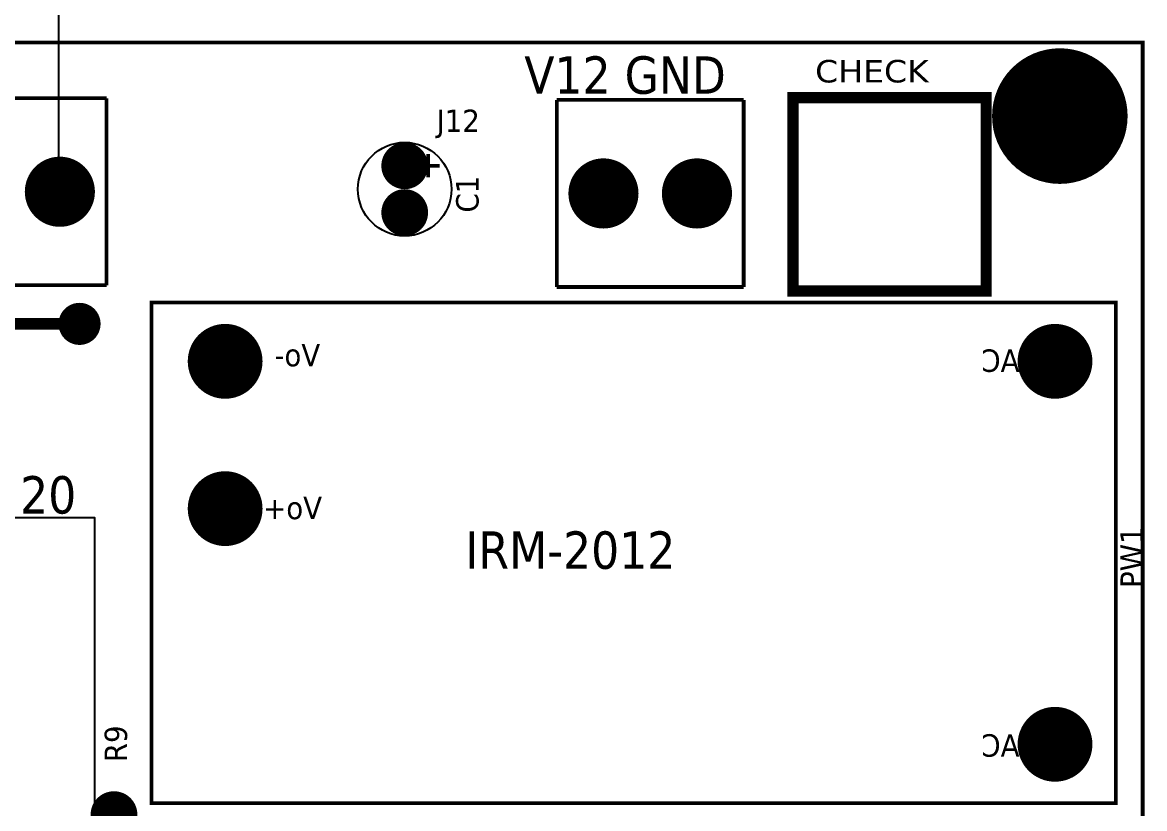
# Model space of a CAD drawing. Header units: millimetres. Extents: x 123.5 to 144.3, y 105.4 to 121.6.
# Drawn here: x 137.498 to 140.379, y 114.786 to 116.803 of the extents above; entities that cross this region are included whole.
import ezdxf

# ---------------------------------------------------------------- set-up
doc = ezdxf.new("R2010")
doc.units = ezdxf.units.MM
doc.layers.add('DESC', color=250, linetype='Continuous')
doc.layers.add('WIRES', color=7, linetype='Continuous')
doc.styles.get("Standard").update_dxf_attribs({"font": 'tahoma.ttf'})

# ---------------------------------------------------------------- blocks, each defined once
blk = doc.blocks.new('EPAD')
at = {"const_width": 0.5}
blk.add_lwpolyline([(-0.25, 0, 1), (0.25, 0, 1)], format="xyb", close=True, dxfattribs=at)
blk = doc.blocks.new('tarjetacontrol')
for points, const_width in [([(125.7748, 113.2007), (130.8023, 113.2007), (130.8023, 117.6574), (125.7748, 117.6574), (125.7748, 113.2007)], 0.008), ([(125.7748, 113.2007), (130.8023, 113.2007), (130.8023, 117.6574), (125.7748, 117.6574), (125.7748, 113.2007)], 0.008), ([(125.7748, 113.2007), (130.8023, 113.2007), (130.8023, 117.6574), (125.7748, 117.6574), (125.7748, 113.2007)], 0.008), ([(128.5857, 117.5381), (127.9857, 117.5381)], 0.008), ([(128.5857, 117.5381), (127.9857, 117.5381)], 0.008), ([(128.5857, 117.5381), (127.9857, 117.5381)], 0.008), ([(128.5857, 117.5381), (128.5857, 117.1381)], 0.008), ([(128.5857, 117.5381), (128.5857, 117.1381)], 0.008), ([(128.5857, 117.5381), (128.5857, 117.1381)], 0.008), ([(130.0542, 117.1259), (130.4676, 117.1259), (130.4676, 117.5392), (130.0542, 117.5392), (130.0542, 117.1259)], 0.024), ([(130.0542, 117.1259), (130.4676, 117.1259), (130.4676, 117.5392), (130.0542, 117.5392), (130.0542, 117.1259)], 0.024), ([(130.0542, 117.1259), (130.4676, 117.1259), (130.4676, 117.5392), (130.0542, 117.5392), (130.0542, 117.1259)], 0.024), ([(129.5487, 117.5345), (129.5487, 117.1345)], 0.008), ([(129.5487, 117.5345), (129.9487, 117.5345)], 0.008), ([(129.5487, 117.5345), (129.5487, 117.1345)], 0.008), ([(129.5487, 117.5345), (129.9487, 117.5345)], 0.008), ([(129.5487, 117.5345), (129.5487, 117.1345)], 0.008), ([(129.5487, 117.5345), (129.9487, 117.5345)], 0.008), ([(129.9487, 117.5345), (129.9487, 117.1345)], 0.008), ([(129.9487, 117.5345), (129.9487, 117.1345)], 0.008), ([(129.9487, 117.5345), (129.9487, 117.1345)], 0.008), ([(129.2735, 117.4186), (129.2735, 117.3686)], 0.008), ([(129.2735, 117.4186), (129.2735, 117.3686)], 0.008), ([(129.2735, 117.4186), (129.2735, 117.3686)], 0.008), ([(129.2985, 117.3936), (129.2485, 117.3936)], 0.008), ([(129.2985, 117.3936), (129.2485, 117.3936)], 0.008), ([(129.2985, 117.3936), (129.2485, 117.3936)], 0.008), ([(127.9857, 117.1381), (128.5857, 117.1381)], 0.008), ([(127.9857, 117.1381), (128.5857, 117.1381)], 0.008), ([(127.9857, 117.1381), (128.5857, 117.1381)], 0.008), ([(129.5487, 117.1345), (129.9487, 117.1345)], 0.008), ([(129.5487, 117.1345), (129.9487, 117.1345)], 0.008), ([(129.5487, 117.1345), (129.9487, 117.1345)], 0.008), ([(128.6818, 116.0306), (130.7448, 116.0306), (130.7448, 117.1015), (128.6818, 117.1015), (128.6818, 116.0306)], 0.008), ([(128.6818, 116.0306), (130.7448, 116.0306), (130.7448, 117.1015), (128.6818, 117.1015), (128.6818, 116.0306)], 0.008), ([(128.6818, 116.0306), (130.7448, 116.0306), (130.7448, 117.1015), (128.6818, 117.1015), (128.6818, 116.0306)], 0.008), ([(127.5109, 117.0385), (127.5281, 117.0556), (128.5278, 117.0556)], 0.025)]:
    blk.add_lwpolyline(points, dxfattribs=dict(const_width=const_width))
blk.add_lwpolyline([(128.2111, 116.6408), (128.2111, 114.9298), (128.5607, 114.9298), (128.5607, 116.6408), (128.2111, 116.6408)])
for centre, radius in [((130.6251, 117.4999), 0.03), ((129.2235, 117.3436), 0.1), ((129.2235, 117.3436), 0.1), ((129.2235, 117.3436), 0.1), ((129.2235, 117.3936), 0.025), ((128.4857, 117.3381), 0.03), ((129.6487, 117.3345), 0.03), ((129.8487, 117.3345), 0.03), ((129.2235, 117.2936), 0.025), ((128.5278, 117.0556), 0.025), ((128.8393, 116.9755), 0.03), ((130.6148, 116.9755), 0.03), ((128.8393, 116.6605), 0.03), ((130.6148, 116.1566), 0.03), ((128.6015, 116.0062), 0.025)]:
    blk.add_circle(centre, radius)
for p, xscale, yscale in [((130.6251, 117.4999), 0.29, 0.29), ((130.6251, 117.4999), 0.25, 0.25), ((129.2235, 117.3936), 0.1, 0.1), ((129.2235, 117.3936), 0.08, 0.08), ((128.4857, 117.3381), 0.15, 0.15), ((128.4857, 117.3381), 0.12, 0.12), ((129.6487, 117.3345), 0.15, 0.15), ((129.6487, 117.3345), 0.12, 0.12), ((129.8487, 117.3345), 0.15, 0.15), ((129.8487, 117.3345), 0.12, 0.12), ((129.2235, 117.2936), 0.1, 0.1), ((129.2235, 117.2936), 0.08, 0.08), ((128.5278, 117.0556), 0.09, 0.09), ((128.5278, 117.0556), 0.07, 0.07), ((128.8393, 116.9755), 0.16, 0.16), ((128.8393, 116.9755), 0.13, 0.13), ((130.6148, 116.9755), 0.16, 0.16), ((130.6148, 116.9755), 0.13, 0.13), ((128.8393, 116.6605), 0.16, 0.16), ((128.8393, 116.6605), 0.13, 0.13), ((130.6148, 116.1566), 0.16, 0.16), ((130.6148, 116.1566), 0.13, 0.13), ((128.6015, 116.0062), 0.1, 0.1), ((128.6015, 116.0062), 0.08, 0.08)]:
    blk.add_blockref('EPAD', p, dxfattribs=dict(xscale=xscale, yscale=yscale))
for s, p in [('V12 GND', (129.4794, 117.5477)), ('V12 GND', (129.4794, 117.5477)), ('V12 GND', (129.4794, 117.5477)), ('20', (128.4007, 116.65)), ('20', (128.4007, 116.65)), ('20', (128.4007, 116.65)), ('IRM-2012', (129.3534, 116.5319)), ('IRM-2012', (129.3534, 116.5319)), ('IRM-2012', (129.3534, 116.5319))]:
    blk.add_text(s, height=0.08).set_placement(p)
for s, width, p in [('CHECK', 1.25, (130.1015, 117.5719)), ('CHECK', 1.25, (130.1015, 117.5719)), ('CHECK', 1.25, (130.1015, 117.5719)), ('J12', 1.041667, (129.2918, 117.4658)), ('J12', 1.041667, (129.2918, 117.4658)), ('J12', 1.041667, (129.2918, 117.4658))]:
    blk.add_text(s, height=0.048, dxfattribs=dict(width=width)).set_placement(p)
at = {"width": 1.041667}
for s, p in [('C1', (129.3815, 117.2936)), ('C1', (129.3815, 117.2936)), ('C1', (129.3815, 117.2936)), ('PW1', (130.8028, 116.491)), ('PW1', (130.8028, 116.491)), ('PW1', (130.8028, 116.491)), ('R9', (128.6295, 116.1184)), ('R9', (128.6295, 116.1184)), ('R9', (128.6295, 116.1184))]:
    blk.add_text(s, height=0.048, rotation=90, dxfattribs=at).set_placement(p)
at = {"text_generation_flag": 2, "width": 1.041667}
for s, p in [('Vo-', (129.0427, 116.9648)), ('Vo-', (129.0427, 116.9648)), ('Vo-', (129.0427, 116.9648)), ('AC', (130.5388, 116.953)), ('AC', (130.5388, 116.953)), ('AC', (130.5388, 116.953)), ('Vo+', (129.0466, 116.638)), ('Vo+', (129.0466, 116.638)), ('Vo+', (129.0466, 116.638)), ('AC', (130.5388, 116.1301)), ('AC', (130.5388, 116.1301)), ('AC', (130.5388, 116.1301))]:
    blk.add_text(s, height=0.048, dxfattribs=at).set_placement(p)

msp = doc.modelspace()

# ---------------------------------------------------------------- linework, layer by layer
at = {"layer": 'WIRES'}
msp.add_line((137.5906, 118.1791), (137.5906, 116.3798), dxfattribs=at)

# ---------------------------------------------------------------- block references
at = {"layer": 'DESC', "xscale": 1.2, "yscale": 1.2, "zscale": 1.2}
msp.add_blockref('tarjetacontrol', (-16.5889, -24.4373), dxfattribs=at)

doc.saveas('drawing.dxf')
